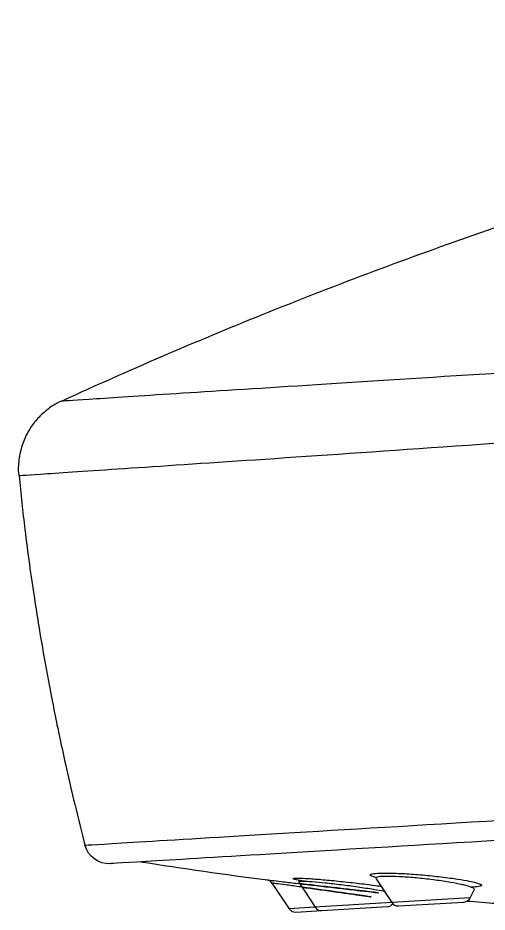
# Model space of a CAD drawing. Extents: x 6471 to 7065, y -5206 to -4786.
# Drawn here: x 6734.85 to 6753.81, y -4935.73 to -4899.61 of the extents above; entities that cross this region are included whole.
import ezdxf

# ---------------------------------------------------------------- set-up
doc = ezdxf.new("R2010")
doc.units = 0
doc.header["$LTSCALE"] = 7
doc.header["$MEASUREMENT"] = 0
doc.layers.add('41', color=7, linetype='CONTINUOUS')

msp = doc.modelspace()

# ---------------------------------------------------------------- linework, layer by layer
at = {"layer": '41', "color": 7, "linetype": 'Continuous'}
for p, q in [((6749.32, -4934.388), (6749.953, -4935.346)), ((6745.131, -4934.57), (6745.807, -4935.595)), ((6746.198, -4934.526), (6746.862, -4935.532)), ((6753.121, -4935.157), (6753.287, -4934.823)), ((6750.221, -4935.481), (6752.87, -4935.322)), ((6746.076, -4935.729), (6747.13, -4935.666)), ((6747.13, -4935.666), (6749.779, -4935.507))]:
    msp.add_line(p, q, dxfattribs=at)
at = {"layer": '41', "color": 3, "linetype": 'Continuous'}
for p, q in [((6749.953, -4935.346), (6746.862, -4935.532)), ((6753.121, -4935.157), (6749.953, -4935.346)), ((6746.862, -4935.532), (6745.807, -4935.595))]:
    msp.add_line(p, q, dxfattribs=at)
at = {"layer": '41', "color": 7, "linetype": 'Continuous', "extrusion": (-0.000153204, -9.17984e-06, -1)}
msp.add_arc((-6738.532, -4932.775, -0.993), 1, 266.5705, 345.3932, dxfattribs=at)
at = {"layer": '41', "color": 7, "linetype": 'Continuous'}
for centre, radius, start, end in [((6767.757, -4757.104), 178.787, 261.00604, 262.66618), ((6749.761, -4935.208), 0.3, 273.429, 321.0643), ((6750.204, -4935.181), 0.3, 213.429, 273.429), ((6752.852, -4935.022), 0.3, 273.429, 333.429), ((6767.757, -4757.104), 178.787, 265.26638, 265.64352), ((6746.058, -4935.43), 0.3, 213.429, 273.429), ((6747.112, -4935.366), 0.3, 213.429, 273.429)]:
    msp.add_arc(centre, radius, start, end, dxfattribs=at)
at = {"layer": '41', "color": 7, "linetype": 'Continuous', "extrusion": (0.000951371, -0.000110819, 1)}
msp.add_arc((6744.87, -4934.722, 6.995), 0.3, 30.9124, 83.3297, dxfattribs=at)
at = {"layer": '41', "color": 7, "linetype": 'Continuous'}
for points, knots in [([(6788.319, -4899.614), (6785.419, -4900.06), (6779.536, -4901.102), (6770.735, -4903.088), (6761.928, -4905.504), (6753.242, -4908.325), (6744.806, -4911.498), (6739.326, -4913.857), (6736.666, -4915.074)], [0, 0, 0, 0, 0.162638, 0.33144, 0.500243, 0.669046, 0.837848, 1, 1, 1, 1]), ([(6736.666, -4915.074), (6736.585, -4915.106), (6736.335, -4915.219), (6735.956, -4915.485), (6735.561, -4915.877), (6735.241, -4916.341), (6735.005, -4916.874), (6734.886, -4917.459), (6734.852, -4917.883), (6734.895, -4918.097), (6734.898, -4918.113)], [0, 0, 0, 0, 0.069178, 0.219295, 0.365043, 0.511553, 0.666741, 0.825985, 0.987016, 1, 1, 1, 1]), ([(6734.906, -4918.111), (6734.973, -4918.834), (6735.148, -4920.489), (6735.485, -4922.893), (6735.854, -4925.151), (6736.162, -4926.814), (6736.397, -4927.99), (6736.598, -4928.951), (6736.84, -4930.054), (6737.173, -4931.483), (6737.439, -4932.548), (6737.593, -4933.137)], [0, 0, 0, 0, 0.14249, 0.326775, 0.476489, 0.591632, 0.658853, 0.711882, 0.784505, 0.880544, 1, 1, 1, 1]), ([(6809.108, -4929.548), (6803.994, -4929.854), (6796.961, -4930.276), (6785.191, -4930.981), (6781.15, -4931.223), (6772.956, -4931.714), (6768.973, -4931.953), (6757.363, -4932.648), (6750.619, -4933.052), (6743.549, -4933.476), (6741.705, -4933.587), (6739.234, -4933.735), (6738.589, -4933.773), (6738.592, -4933.773)], [0, 0, 0, 0, 0.250007, 0.250007, 0.375011, 0.375011, 0.500014, 0.500014, 0.750022, 0.750022, 0.875025, 0.875025, 1, 1, 1, 1]), ([(6746.481, -4934.496), (6746.444, -4934.489), (6746.408, -4934.483), (6746.374, -4934.477), (6746.221, -4934.45), (6746.105, -4934.426), (6746.04, -4934.407), (6746.006, -4934.397), (6745.985, -4934.389), (6745.977, -4934.381)], [0, 0, 0, 0, 0.125949, 0.125949, 0.125949, 0.704812, 0.704812, 0.704812, 1, 1, 1, 1]), ([(6749.316, -4934.335), (6749.246, -4934.316), (6749.19, -4934.297), (6749.152, -4934.28), (6749.129, -4934.27), (6749.112, -4934.26), (6749.102, -4934.251)], [0, 0, 0, 0, 0.630011, 0.630011, 0.630011, 1, 1, 1, 1]), ([(6744.911, -4934.426), (6744.911, -4934.426), (6744.914, -4934.426), (6744.919, -4934.427), (6744.941, -4934.429), (6745.004, -4934.436), (6745.103, -4934.448), (6745.203, -4934.46), (6745.343, -4934.476), (6745.509, -4934.495), (6745.679, -4934.515), (6745.881, -4934.539), (6746.099, -4934.564), (6746.322, -4934.59), (6746.567, -4934.618), (6746.816, -4934.647), (6747.069, -4934.676), (6747.332, -4934.707), (6747.583, -4934.736), (6747.837, -4934.765), (6748.085, -4934.794), (6748.309, -4934.82), (6748.486, -4934.841), (6748.651, -4934.86), (6748.794, -4934.876)], [0, 0, 0, 0, 0.035571, 0.035571, 0.035571, 0.172935, 0.172935, 0.172935, 0.310699, 0.310699, 0.310699, 0.450524, 0.450524, 0.450524, 0.59322, 0.59322, 0.59322, 0.738396, 0.738396, 0.738396, 0.884551, 0.884551, 0.884551, 1, 1, 1, 1]), ([(6748.794, -4934.876), (6748.83, -4934.88), (6748.865, -4934.884), (6748.898, -4934.888), (6749.061, -4934.907), (6749.193, -4934.922), (6749.281, -4934.932), (6749.368, -4934.942), (6749.415, -4934.948), (6749.42, -4934.949), (6749.424, -4934.949), (6749.386, -4934.945), (6749.31, -4934.936), (6749.234, -4934.927), (6749.117, -4934.914), (6748.97, -4934.897), (6748.821, -4934.879), (6748.636, -4934.858), (6748.432, -4934.834), (6748.224, -4934.81), (6747.989, -4934.783), (6747.747, -4934.755), (6747.501, -4934.727), (6747.24, -4934.696), (6746.986, -4934.667), (6746.73, -4934.637), (6746.473, -4934.607), (6746.238, -4934.58), (6746.234, -4934.58), (6746.23, -4934.579), (6746.226, -4934.579)], [0, 0, 0, 0, 0.024989, 0.024989, 0.024989, 0.147874, 0.147874, 0.147874, 0.268232, 0.268232, 0.268232, 0.386903, 0.386903, 0.386903, 0.505406, 0.505406, 0.505406, 0.625277, 0.625277, 0.625277, 0.747482, 0.747482, 0.747482, 0.872036, 0.872036, 0.872036, 0.997937, 0.997937, 0.997937, 1, 1, 1, 1]), ([(6753.564, -4934.671), (6753.544, -4934.683), (6753.509, -4934.692), (6753.46, -4934.7), (6753.388, -4934.711), (6753.285, -4934.719), (6753.157, -4934.722)], [0, 0, 0, 0, 0.408316, 0.408316, 0.408316, 1, 1, 1, 1])]:
    msp.add_open_spline(points, degree=3, knots=knots, dxfattribs=at)
at = {"layer": '41', "color": 3, "linetype": 'Continuous'}
for points, knots in [([(6736.632, -4915.08), (6736.632, -4915.08), (6736.632, -4915.08), (6736.631, -4915.08), (6737.009, -4915.056), (6738.463, -4914.962), (6739.553, -4914.889), (6742.397, -4914.706), (6744.123, -4914.599), (6748.176, -4914.341), (6750.503, -4914.192), (6755.537, -4913.87), (6758.306, -4913.695), (6764.105, -4913.326), (6767.114, -4913.132), (6776.469, -4912.537), (6782.913, -4912.137), (6789.045, -4911.746)], [0, 0, 0, 0, 0.000083, 0.000083, 0.125072, 0.125072, 0.250062, 0.250062, 0.375052, 0.375052, 0.500041, 0.500041, 0.625031, 0.625031, 0.750021, 0.750021, 1, 1, 1, 1]), ([(6789.603, -4914.286), (6783.249, -4914.746), (6776.534, -4915.219), (6766.773, -4915.913), (6763.63, -4916.138), (6757.566, -4916.564), (6754.671, -4916.766), (6749.405, -4917.133), (6746.97, -4917.3), (6742.73, -4917.587), (6740.924, -4917.705), (6737.946, -4917.906), (6736.808, -4917.984), (6735.287, -4918.086), (6734.891, -4918.112), (6734.893, -4918.112), (6734.893, -4918.112), (6734.893, -4918.112)], [0, 0, 0, 0, 0.25, 0.25, 0.374999, 0.374999, 0.499999, 0.499999, 0.624999, 0.624999, 0.749999, 0.749999, 0.874999, 0.874999, 0.999998, 0.999998, 1, 1, 1, 1]), ([(6737.564, -4933.026), (6737.564, -4933.026), (6737.564, -4933.026), (6737.566, -4933.026), (6738.235, -4932.985), (6740.781, -4932.831), (6742.678, -4932.716), (6749.942, -4932.281), (6756.869, -4931.869), (6768.775, -4931.157), (6772.86, -4930.913), (6781.262, -4930.406), (6785.4, -4930.155), (6793.441, -4929.66), (6797.25, -4929.423), (6804.174, -4928.981), (6807.256, -4928.779), (6809.823, -4928.603)], [0, 0, 0, 0, 0.00001, 0.00001, 0.125009, 0.125009, 0.250007, 0.250007, 0.500005, 0.500005, 0.625004, 0.625004, 0.750002, 0.750002, 0.875001, 0.875001, 1, 1, 1, 1]), ([(6745.977, -4934.381), (6745.97, -4934.376), (6745.972, -4934.371), (6745.983, -4934.367), (6746.006, -4934.358), (6746.072, -4934.354), (6746.175, -4934.356), (6746.278, -4934.357), (6746.419, -4934.363), (6746.588, -4934.374), (6746.758, -4934.384), (6746.96, -4934.4), (6747.178, -4934.419), (6747.399, -4934.438), (6747.642, -4934.461), (6747.888, -4934.487), (6748.139, -4934.513), (6748.398, -4934.542), (6748.647, -4934.571), (6748.899, -4934.601), (6749.146, -4934.633), (6749.367, -4934.663), (6749.421, -4934.67), (6749.475, -4934.678), (6749.526, -4934.685)], [0, 0, 0, 0, 0.067314, 0.067314, 0.067314, 0.214096, 0.214096, 0.214096, 0.359785, 0.359785, 0.359785, 0.506396, 0.506396, 0.506396, 0.655517, 0.655517, 0.655517, 0.807704, 0.807704, 0.807704, 0.962218, 0.962218, 0.962218, 1, 1, 1, 1]), ([(6749.102, -4934.251), (6749.083, -4934.235), (6749.082, -4934.221), (6749.098, -4934.209), (6749.123, -4934.189), (6749.192, -4934.174), (6749.298, -4934.164), (6749.403, -4934.154), (6749.547, -4934.15), (6749.719, -4934.15), (6749.891, -4934.151), (6750.094, -4934.157), (6750.312, -4934.168), (6750.532, -4934.178), (6750.774, -4934.194), (6751.017, -4934.214), (6751.265, -4934.234), (6751.521, -4934.259), (6751.766, -4934.286), (6752.015, -4934.314), (6752.258, -4934.344), (6752.477, -4934.376), (6752.665, -4934.403), (6752.838, -4934.432), (6752.987, -4934.459)], [0, 0, 0, 0, 0.085603, 0.085603, 0.085603, 0.218658, 0.218658, 0.218658, 0.349577, 0.349577, 0.349577, 0.479971, 0.479971, 0.479971, 0.611611, 0.611611, 0.611611, 0.745725, 0.745725, 0.745725, 0.882527, 0.882527, 0.882527, 1, 1, 1, 1]), ([(6752.779, -4934.618), (6752.65, -4934.589), (6752.497, -4934.559), (6752.332, -4934.53), (6752.139, -4934.497), (6751.924, -4934.464), (6751.703, -4934.435), (6751.485, -4934.407), (6751.257, -4934.38), (6751.035, -4934.358), (6750.817, -4934.337), (6750.6, -4934.32), (6750.402, -4934.307), (6750.206, -4934.295), (6750.023, -4934.288), (6749.869, -4934.286), (6749.715, -4934.285), (6749.585, -4934.288), (6749.491, -4934.297), (6749.396, -4934.307), (6749.335, -4934.321), (6749.314, -4934.341), (6749.304, -4934.35), (6749.303, -4934.36), (6749.309, -4934.37)], [0, 0, 0, 0, 0.119492, 0.119492, 0.119492, 0.259212, 0.259212, 0.259212, 0.396581, 0.396581, 0.396581, 0.531611, 0.531611, 0.531611, 0.665432, 0.665432, 0.665432, 0.799807, 0.799807, 0.799807, 0.936372, 0.936372, 0.936372, 1, 1, 1, 1]), ([(6748.579, -4935.035), (6748.455, -4935.017), (6748.311, -4934.997), (6748.156, -4934.975), (6747.96, -4934.948), (6747.742, -4934.917), (6747.519, -4934.886), (6747.296, -4934.855), (6747.062, -4934.822), (6746.837, -4934.791), (6746.615, -4934.761), (6746.396, -4934.731), (6746.196, -4934.703), (6746, -4934.677), (6745.818, -4934.652), (6745.665, -4934.631), (6745.514, -4934.611), (6745.388, -4934.594), (6745.298, -4934.581), (6745.207, -4934.569), (6745.15, -4934.562), (6745.131, -4934.559), (6745.126, -4934.558), (6745.123, -4934.558), (6745.123, -4934.558)], [0, 0, 0, 0, 0.114093, 0.114093, 0.114093, 0.259309, 0.259309, 0.259309, 0.404307, 0.404307, 0.404307, 0.547353, 0.547353, 0.547353, 0.687816, 0.687816, 0.687816, 0.826334, 0.826334, 0.826334, 0.964486, 0.964486, 0.964486, 1, 1, 1, 1]), ([(6749.654, -4934.894), (6749.526, -4934.87), (6749.378, -4934.844), (6749.218, -4934.818), (6749.023, -4934.786), (6748.805, -4934.752), (6748.582, -4934.721), (6748.362, -4934.689), (6748.131, -4934.659), (6747.907, -4934.631), (6747.687, -4934.604), (6747.469, -4934.579), (6747.27, -4934.558), (6747.075, -4934.538), (6746.893, -4934.521), (6746.74, -4934.51), (6746.588, -4934.498), (6746.46, -4934.491), (6746.368, -4934.489), (6746.275, -4934.487), (6746.216, -4934.491), (6746.195, -4934.499), (6746.188, -4934.502), (6746.185, -4934.506), (6746.188, -4934.51)], [0, 0, 0, 0, 0.116925, 0.116925, 0.116925, 0.259868, 0.259868, 0.259868, 0.401237, 0.401237, 0.401237, 0.5401, 0.5401, 0.5401, 0.676784, 0.676784, 0.676784, 0.81266, 0.81266, 0.81266, 0.949564, 0.949564, 0.949564, 1, 1, 1, 1]), ([(6746.32, -4934.72), (6746.32, -4934.72), (6746.32, -4934.72), (6746.32, -4934.72), (6746.531, -4934.749), (6746.761, -4934.781), (6746.989, -4934.812), (6747.215, -4934.843), (6747.446, -4934.876), (6747.663, -4934.906), (6747.876, -4934.936), (6748.082, -4934.965), (6748.264, -4934.99), (6748.442, -4935.016), (6748.602, -4935.038), (6748.732, -4935.057), (6748.859, -4935.075), (6748.96, -4935.09), (6749.026, -4935.099), (6749.092, -4935.109), (6749.124, -4935.113), (6749.121, -4935.113), (6749.117, -4935.112), (6749.076, -4935.106), (6749.001, -4935.096), (6748.925, -4935.085), (6748.811, -4935.068), (6748.67, -4935.048), (6748.641, -4935.044), (6748.611, -4935.04), (6748.579, -4935.035)], [0, 0, 0, 0, 0.000044, 0.000044, 0.000044, 0.128012, 0.128012, 0.128012, 0.254098, 0.254098, 0.254098, 0.377142, 0.377142, 0.377142, 0.497135, 0.497135, 0.497135, 0.61516, 0.61516, 0.61516, 0.733009, 0.733009, 0.733009, 0.852555, 0.852555, 0.852555, 0.975017, 0.975017, 0.975017, 1, 1, 1, 1]), ([(6753.289, -4934.819), (6753.291, -4934.816), (6753.292, -4934.813), (6753.292, -4934.81), (6753.292, -4934.788), (6753.253, -4934.76), (6753.179, -4934.731), (6753.103, -4934.7), (6752.989, -4934.667), (6752.846, -4934.633), (6752.824, -4934.628), (6752.802, -4934.623), (6752.779, -4934.618)], [0, 0, 0, 0, 0.057116, 0.057116, 0.057116, 0.491358, 0.491358, 0.491358, 0.934043, 0.934043, 0.934043, 1, 1, 1, 1]), ([(6752.987, -4934.459), (6753.013, -4934.464), (6753.038, -4934.469), (6753.063, -4934.474), (6753.228, -4934.507), (6753.36, -4934.539), (6753.448, -4934.568), (6753.535, -4934.597), (6753.582, -4934.624), (6753.583, -4934.647), (6753.584, -4934.655), (6753.577, -4934.664), (6753.564, -4934.671)], [0, 0, 0, 0, 0.058762, 0.058762, 0.058762, 0.454575, 0.454575, 0.454575, 0.845153, 0.845153, 0.845153, 1, 1, 1, 1])]:
    msp.add_open_spline(points, degree=3, knots=knots, dxfattribs=at)

doc.saveas('drawing.dxf')
